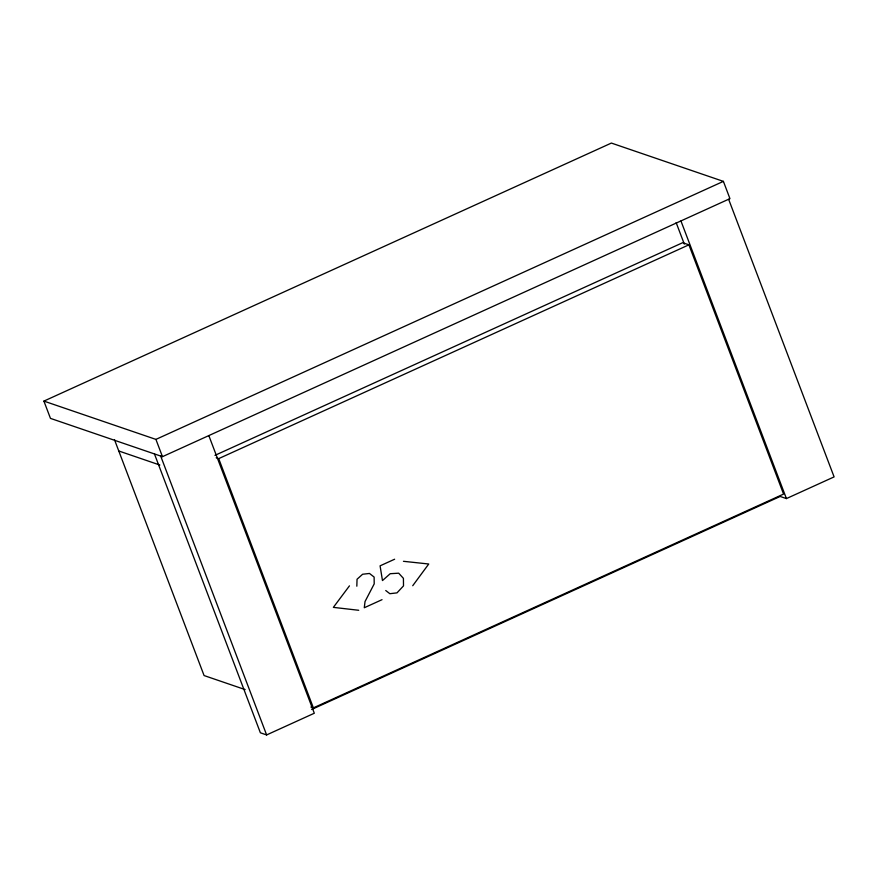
<?xml version="1.0" encoding="UTF-8"?>
<svg xmlns="http://www.w3.org/2000/svg" width="878" height="878" viewBox="0 0 878 878"><rect width="100%" height="100%" fill="white"/><g stroke="black" fill="none" stroke-linecap="round" stroke-linejoin="round"><path stroke-width="1.32" d="M356.83 586.197L357.039 579.25L362.614 574.245L369.484 573.455L374.127 577.065L374.204 583.892L365.029 601.54L364.282 607.752L382.04 599.674M412.726 585.725L428.738 564.005L403.452 561.305M349.455 585.856L333.366 607.367L358.729 610.276M43.9 401.103L611.384 143.07L723.395 181.373L729.947 198.647L162.463 456.67L50.463 418.378L43.9 401.103L155.911 439.395L723.395 181.373M214.956 455.353L682.667 242.701L688.901 244.83L783.582 494.084L313.38 707.877L310.889 707.02M216.207 457.767L218.699 458.623L688.901 244.83M394.639 559.22L380.086 565.838L382.468 580.567L390.216 573.707L398.689 573.191L403.419 578.339L403.507 585.889L396.999 592.87L389.854 593.704L385.738 590.521M311.646 709.479L780.169 496.454L786.414 498.583L834.1 476.897L728.652 199.317M154.451 453.926L260.382 732.79L266.616 734.93L314.302 713.243L208.854 435.664M118.771 450.985L159.851 465.033M245.16 689.603L204.08 675.555L114.458 439.615M680.966 221.004L786.414 498.583M676.159 222.639L684.313 244.106M218.699 458.623L313.38 707.877M155.911 439.395L162.463 456.67M160.685 456.066L266.616 734.93"/></g></svg>
